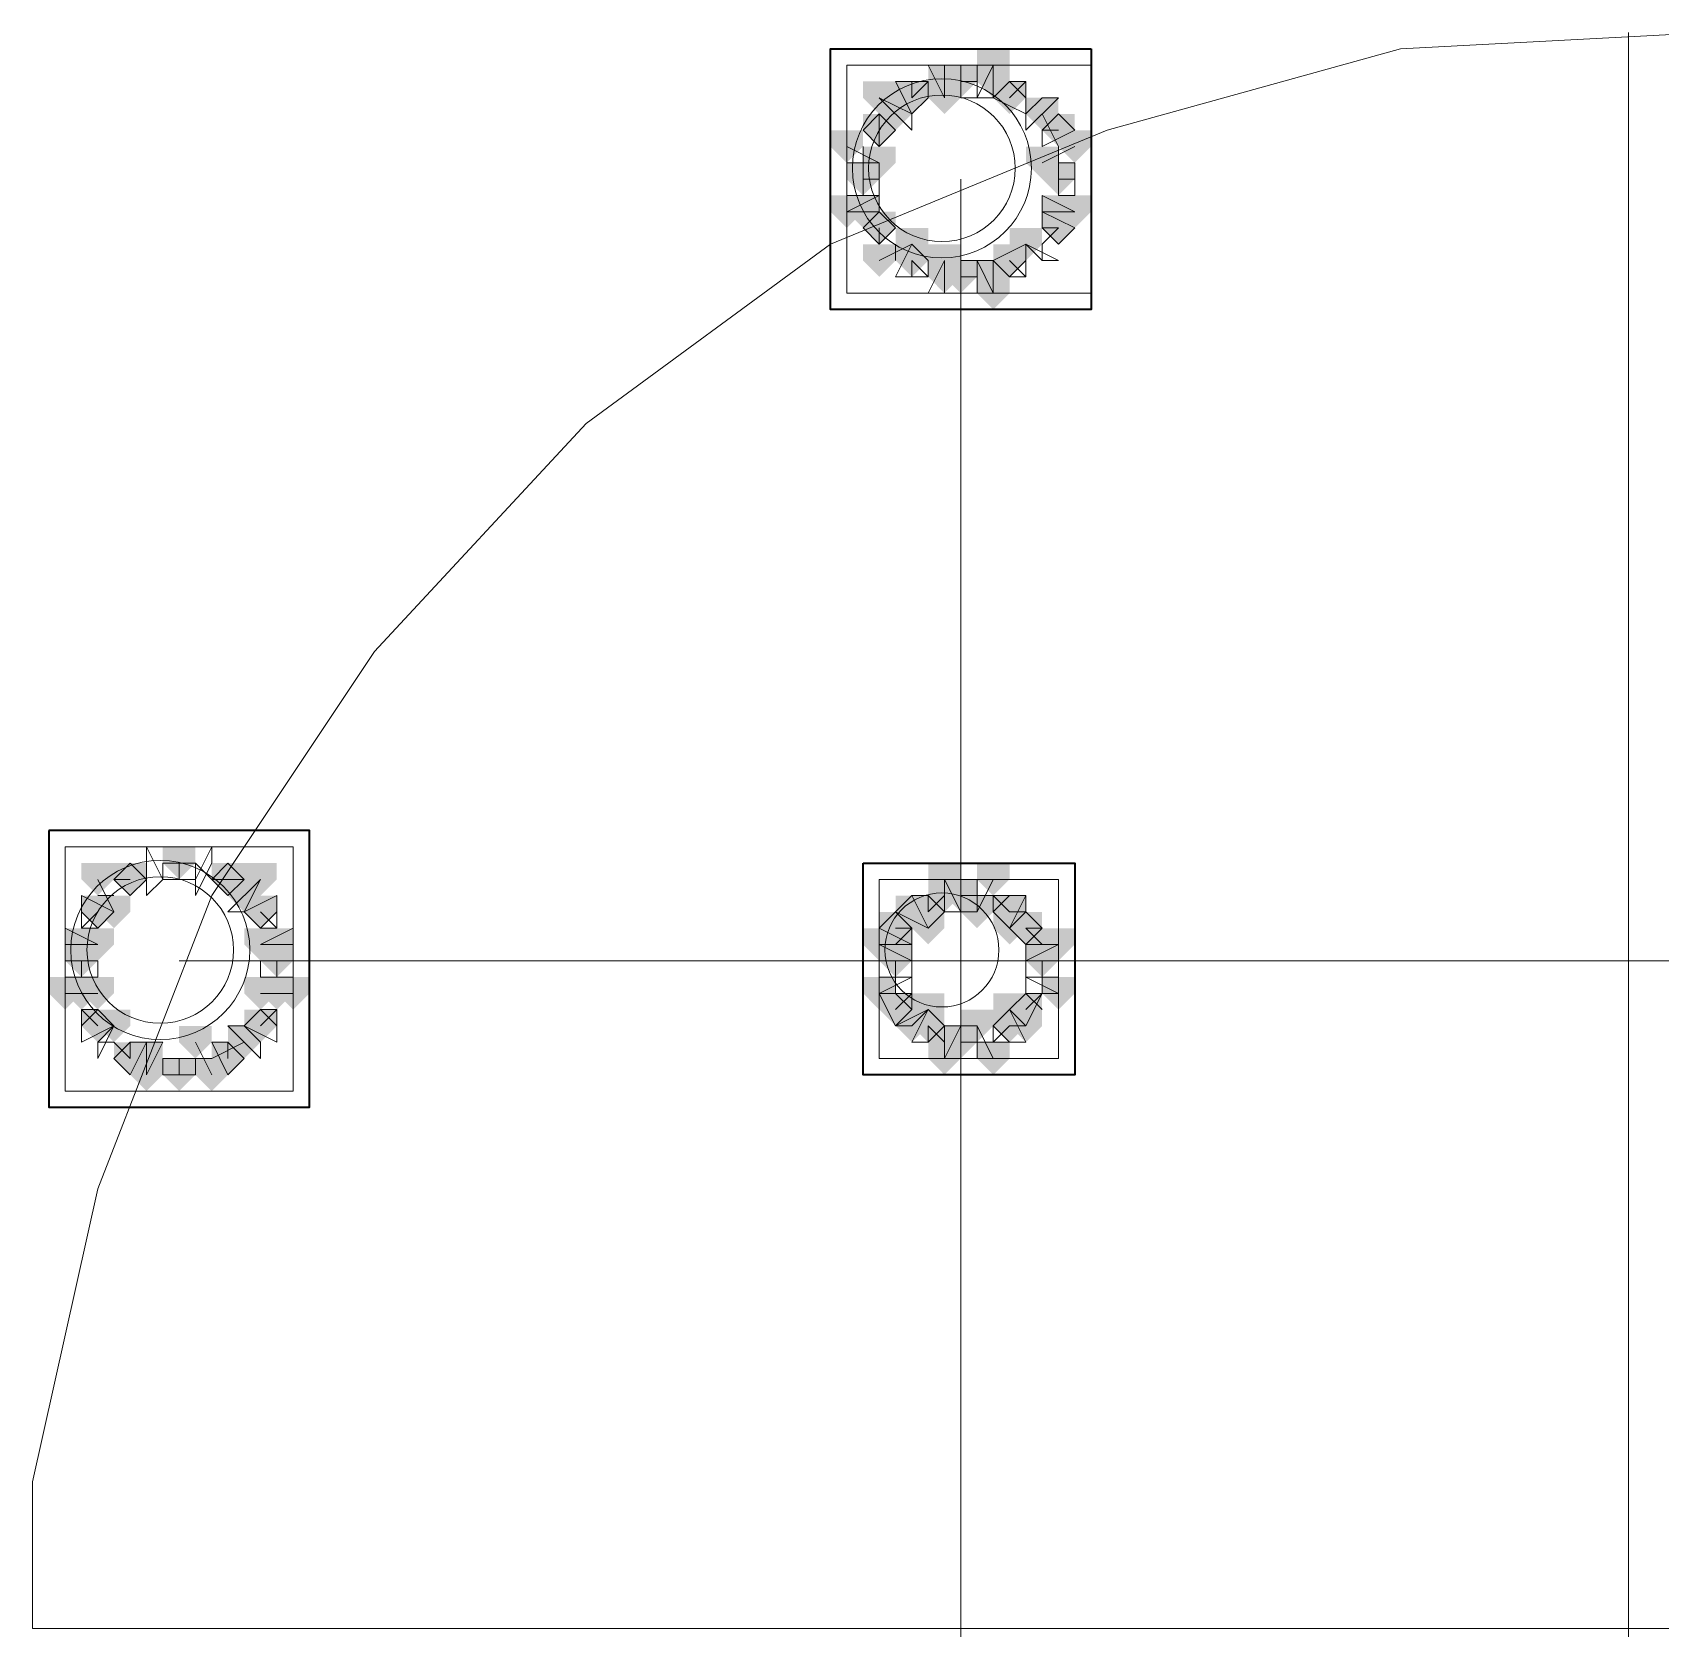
# Model space of a CAD drawing. Header units: millimetres. Extents: x 2315 to 4619, y 1334 to 1897.
# Drawn here: x 3634.03 to 3640.14, y 1554.71 to 1560.69 of the extents above; entities that cross this region are included whole.
import ezdxf

# ---------------------------------------------------------------- set-up
doc = ezdxf.new("R2010")
doc.units = ezdxf.units.MM
for name, color, linetype, true_color in [('PDF_10', 7, 'Continuous', 0x00b85c), ('PDF_AXIS', 7, 'Continuous', 0x00b85c), ('PDF_柱构件', 7, 'Continuous', 0x00b85c), ('PDF_转运站初步方案', 7, 'Continuous', 0x00b85c)]:
    doc.layers.add(name, color=color, linetype=linetype, true_color=true_color)
doc.layers.add('PDF_中心线层', color=1, linetype='Continuous')
doc.layers.add('PDF_粗实线层', color=7, linetype='Continuous')

msp = doc.modelspace()

# ---------------------------------------------------------------- hatches: boundary and pattern name
at = {"layer": 'PDF_10', "transparency": 33554559}
for points in [[(3637.5126, 1560.5703), (3637.4515, 1560.5703), (3637.4515, 1560.5093), (3637.5126, 1560.4482), (3637.5737, 1560.5093), (3637.5737, 1560.5703)], [(3637.5126, 1560.5703), (3637.4515, 1560.5703), (3637.4515, 1560.5093), (3637.5126, 1560.4482), (3637.5737, 1560.5093), (3637.5737, 1560.5703)], [(3637.5126, 1560.5703), (3637.4515, 1560.5703), (3637.4515, 1560.5093), (3637.5126, 1560.4482), (3637.5737, 1560.5093), (3637.5737, 1560.5703)], [(3637.3294, 1560.5093), (3637.2683, 1560.5093), (3637.2683, 1560.4482), (3637.3294, 1560.3871), (3637.3905, 1560.4482), (3637.3905, 1560.5093)], [(3637.3294, 1560.5093), (3637.2683, 1560.5093), (3637.2683, 1560.4482), (3637.3294, 1560.3871), (3637.3905, 1560.4482), (3637.3905, 1560.5093)], [(3637.6959, 1560.5093), (3637.6348, 1560.5093), (3637.6348, 1560.4482), (3637.6959, 1560.3871), (3637.7569, 1560.4482), (3637.7569, 1560.5093)], [(3637.6959, 1560.5093), (3637.6348, 1560.5093), (3637.6348, 1560.4482), (3637.6959, 1560.3871), (3637.7569, 1560.4482), (3637.7569, 1560.5093)], [(3637.2072, 1560.3871), (3637.1461, 1560.3871), (3637.1461, 1560.326), (3637.2072, 1560.2649), (3637.2683, 1560.326), (3637.2683, 1560.3871)], [(3637.2072, 1560.3871), (3637.1461, 1560.3871), (3637.1461, 1560.326), (3637.2072, 1560.2649), (3637.2683, 1560.326), (3637.2683, 1560.3871)], [(3637.2072, 1560.3871), (3637.1461, 1560.3871), (3637.1461, 1560.326), (3637.2072, 1560.2649), (3637.2683, 1560.326), (3637.2683, 1560.3871)], [(3637.8791, 1560.3871), (3637.818, 1560.3871), (3637.818, 1560.326), (3637.8791, 1560.2649), (3637.9402, 1560.326), (3637.9402, 1560.3871)], [(3637.8791, 1560.3871), (3637.818, 1560.3871), (3637.818, 1560.326), (3637.8791, 1560.2649), (3637.9402, 1560.326), (3637.9402, 1560.3871)], [(3637.1461, 1560.2039), (3637.0851, 1560.2039), (3637.0851, 1560.1428), (3637.1461, 1560.0817), (3637.2072, 1560.1428), (3637.2072, 1560.2039)], [(3637.1461, 1560.2039), (3637.0851, 1560.2039), (3637.0851, 1560.1428), (3637.1461, 1560.0817), (3637.2072, 1560.1428), (3637.2072, 1560.2039)], [(3637.8791, 1560.2039), (3637.818, 1560.2039), (3637.818, 1560.1428), (3637.8791, 1560.0817), (3637.9402, 1560.1428), (3637.9402, 1560.2039)], [(3637.8791, 1560.2039), (3637.818, 1560.2039), (3637.818, 1560.1428), (3637.8791, 1560.0817), (3637.9402, 1560.1428), (3637.9402, 1560.2039)], [(3637.2072, 1560.0206), (3637.1461, 1560.0206), (3637.1461, 1559.9595), (3637.2072, 1559.8985), (3637.2683, 1559.9595), (3637.2683, 1560.0206)], [(3637.2072, 1560.0206), (3637.1461, 1560.0206), (3637.1461, 1559.9595), (3637.2072, 1559.8985), (3637.2683, 1559.9595), (3637.2683, 1560.0206)], [(3637.2072, 1560.0206), (3637.1461, 1560.0206), (3637.1461, 1559.9595), (3637.2072, 1559.8985), (3637.2683, 1559.9595), (3637.2683, 1560.0206)], [(3637.8791, 1560.0206), (3637.818, 1560.0206), (3637.818, 1559.9595), (3637.8791, 1559.8985), (3637.9402, 1559.9595), (3637.9402, 1560.0206)], [(3637.8791, 1560.0206), (3637.818, 1560.0206), (3637.818, 1559.9595), (3637.8791, 1559.8985), (3637.9402, 1559.9595), (3637.9402, 1560.0206)], [(3637.3294, 1559.8985), (3637.2683, 1559.8985), (3637.2683, 1559.8374), (3637.3294, 1559.7763), (3637.3905, 1559.8374), (3637.3905, 1559.8985)], [(3637.3294, 1559.8985), (3637.2683, 1559.8985), (3637.2683, 1559.8374), (3637.3294, 1559.7763), (3637.3905, 1559.8374), (3637.3905, 1559.8985)], [(3637.6959, 1559.8985), (3637.6348, 1559.8985), (3637.6348, 1559.8374), (3637.6959, 1559.7763), (3637.7569, 1559.8374), (3637.7569, 1559.8985)], [(3637.6959, 1559.8985), (3637.6348, 1559.8985), (3637.6348, 1559.8374), (3637.6959, 1559.7763), (3637.7569, 1559.8374), (3637.7569, 1559.8985)], [(3637.5126, 1559.8374), (3637.4515, 1559.8374), (3637.4515, 1559.7763), (3637.5126, 1559.7152), (3637.5737, 1559.7763), (3637.5737, 1559.8374)], [(3637.5126, 1559.8374), (3637.4515, 1559.8374), (3637.4515, 1559.7763), (3637.5126, 1559.7152), (3637.5737, 1559.7763), (3637.5737, 1559.8374)], [(3634.5807, 1557.6385), (3634.5196, 1557.6385), (3634.5196, 1557.5774), (3634.5807, 1557.5163), (3634.6418, 1557.5774), (3634.6418, 1557.6385)], [(3634.5807, 1557.6385), (3634.5196, 1557.6385), (3634.5196, 1557.5774), (3634.5807, 1557.5163), (3634.6418, 1557.5774), (3634.6418, 1557.6385)], [(3634.3975, 1557.5774), (3634.3364, 1557.5774), (3634.3364, 1557.5163), (3634.3975, 1557.4552), (3634.4586, 1557.5163), (3634.4586, 1557.5774)], [(3634.3975, 1557.5774), (3634.3364, 1557.5774), (3634.3364, 1557.5163), (3634.3975, 1557.4552), (3634.4586, 1557.5163), (3634.4586, 1557.5774)], [(3634.3975, 1557.5774), (3634.3364, 1557.5774), (3634.3364, 1557.5163), (3634.3975, 1557.4552), (3634.4586, 1557.5163), (3634.4586, 1557.5774)], [(3634.764, 1557.5774), (3634.7029, 1557.5774), (3634.7029, 1557.5163), (3634.764, 1557.4552), (3634.8251, 1557.5163), (3634.8251, 1557.5774)], [(3634.764, 1557.5774), (3634.7029, 1557.5774), (3634.7029, 1557.5163), (3634.764, 1557.4552), (3634.8251, 1557.5163), (3634.8251, 1557.5774)], [(3634.764, 1557.5774), (3634.7029, 1557.5774), (3634.7029, 1557.5163), (3634.764, 1557.4552), (3634.8251, 1557.5163), (3634.8251, 1557.5774)], [(3637.5126, 1557.5163), (3637.4515, 1557.5163), (3637.4515, 1557.4552), (3637.5126, 1557.3941), (3637.5737, 1557.4552), (3637.5737, 1557.5163)], [(3637.5126, 1557.5163), (3637.4515, 1557.5163), (3637.4515, 1557.4552), (3637.5126, 1557.3941), (3637.5737, 1557.4552), (3637.5737, 1557.5163)], [(3637.5126, 1557.5163), (3637.4515, 1557.5163), (3637.4515, 1557.4552), (3637.5126, 1557.3941), (3637.5737, 1557.4552), (3637.5737, 1557.5163)], [(3634.2753, 1557.4552), (3634.2142, 1557.4552), (3634.2142, 1557.3941), (3634.2753, 1557.333), (3634.3364, 1557.3941), (3634.3364, 1557.4552)], [(3634.2753, 1557.4552), (3634.2142, 1557.4552), (3634.2142, 1557.3941), (3634.2753, 1557.333), (3634.3364, 1557.3941), (3634.3364, 1557.4552)], [(3634.8861, 1557.4552), (3634.8251, 1557.4552), (3634.8251, 1557.3941), (3634.8861, 1557.333), (3634.9472, 1557.3941), (3634.9472, 1557.4552)], [(3634.8861, 1557.4552), (3634.8251, 1557.4552), (3634.8251, 1557.3941), (3634.8861, 1557.333), (3634.9472, 1557.3941), (3634.9472, 1557.4552)], [(3637.3905, 1557.4552), (3637.3294, 1557.4552), (3637.3294, 1557.3941), (3637.3905, 1557.333), (3637.4515, 1557.3941), (3637.4515, 1557.4552)], [(3637.3905, 1557.4552), (3637.3294, 1557.4552), (3637.3294, 1557.3941), (3637.3905, 1557.333), (3637.4515, 1557.3941), (3637.4515, 1557.4552)], [(3637.6959, 1557.4552), (3637.6348, 1557.4552), (3637.6348, 1557.3941), (3637.6959, 1557.333), (3637.7569, 1557.3941), (3637.7569, 1557.4552)], [(3637.6959, 1557.4552), (3637.6348, 1557.4552), (3637.6348, 1557.3941), (3637.6959, 1557.333), (3637.7569, 1557.3941), (3637.7569, 1557.4552)], [(3637.2683, 1557.3941), (3637.2072, 1557.3941), (3637.2072, 1557.333), (3637.2683, 1557.272), (3637.3294, 1557.333), (3637.3294, 1557.3941)], [(3637.2683, 1557.3941), (3637.2072, 1557.3941), (3637.2072, 1557.333), (3637.2683, 1557.272), (3637.3294, 1557.333), (3637.3294, 1557.3941)], [(3637.7569, 1557.3941), (3637.6959, 1557.3941), (3637.6959, 1557.333), (3637.7569, 1557.272), (3637.818, 1557.333), (3637.818, 1557.3941)], [(3637.7569, 1557.3941), (3637.6959, 1557.3941), (3637.6959, 1557.333), (3637.7569, 1557.272), (3637.818, 1557.333), (3637.818, 1557.3941)], [(3634.2142, 1557.272), (3634.1532, 1557.272), (3634.1532, 1557.2109), (3634.2142, 1557.1498), (3634.2753, 1557.2109), (3634.2753, 1557.272)], [(3634.2142, 1557.272), (3634.1532, 1557.272), (3634.1532, 1557.2109), (3634.2142, 1557.1498), (3634.2753, 1557.2109), (3634.2753, 1557.272)], [(3634.9472, 1557.272), (3634.8861, 1557.272), (3634.8861, 1557.2109), (3634.9472, 1557.1498), (3635.0083, 1557.2109), (3635.0083, 1557.272)], [(3634.9472, 1557.272), (3634.8861, 1557.272), (3634.8861, 1557.2109), (3634.9472, 1557.1498), (3635.0083, 1557.2109), (3635.0083, 1557.272)], [(3634.9472, 1557.272), (3634.8861, 1557.272), (3634.8861, 1557.2109), (3634.9472, 1557.1498), (3635.0083, 1557.2109), (3635.0083, 1557.272)], [(3637.2683, 1557.272), (3637.2072, 1557.272), (3637.2072, 1557.2109), (3637.2683, 1557.1498), (3637.3294, 1557.2109), (3637.3294, 1557.272)], [(3637.2683, 1557.272), (3637.2072, 1557.272), (3637.2072, 1557.2109), (3637.2683, 1557.1498), (3637.3294, 1557.2109), (3637.3294, 1557.272)], [(3637.818, 1557.272), (3637.7569, 1557.272), (3637.7569, 1557.2109), (3637.818, 1557.1498), (3637.8791, 1557.2109), (3637.8791, 1557.272)], [(3637.818, 1557.272), (3637.7569, 1557.272), (3637.7569, 1557.2109), (3637.818, 1557.1498), (3637.8791, 1557.2109), (3637.8791, 1557.272)], [(3637.2683, 1557.0887), (3637.2072, 1557.0887), (3637.2072, 1557.0276), (3637.2683, 1556.9666), (3637.3294, 1557.0276), (3637.3294, 1557.0887)], [(3637.2683, 1557.0887), (3637.2072, 1557.0887), (3637.2072, 1557.0276), (3637.2683, 1556.9666), (3637.3294, 1557.0276), (3637.3294, 1557.0887)], [(3637.7569, 1557.0887), (3637.6959, 1557.0887), (3637.6959, 1557.0276), (3637.7569, 1556.9666), (3637.818, 1557.0276), (3637.818, 1557.0887)], [(3637.7569, 1557.0887), (3637.6959, 1557.0887), (3637.6959, 1557.0276), (3637.7569, 1556.9666), (3637.818, 1557.0276), (3637.818, 1557.0887)], [(3634.2753, 1557.0276), (3634.2142, 1557.0276), (3634.2142, 1556.9666), (3634.2753, 1556.9055), (3634.3364, 1556.9666), (3634.3364, 1557.0276)], [(3634.2753, 1557.0276), (3634.2142, 1557.0276), (3634.2142, 1556.9666), (3634.2753, 1556.9055), (3634.3364, 1556.9666), (3634.3364, 1557.0276)], [(3634.8861, 1557.0276), (3634.8251, 1557.0276), (3634.8251, 1556.9666), (3634.8861, 1556.9055), (3634.9472, 1556.9666), (3634.9472, 1557.0276)], [(3634.8861, 1557.0276), (3634.8251, 1557.0276), (3634.8251, 1556.9666), (3634.8861, 1556.9055), (3634.9472, 1556.9666), (3634.9472, 1557.0276)], [(3637.3905, 1557.0276), (3637.3294, 1557.0276), (3637.3294, 1556.9666), (3637.3905, 1556.9055), (3637.4515, 1556.9666), (3637.4515, 1557.0276)], [(3637.3905, 1557.0276), (3637.3294, 1557.0276), (3637.3294, 1556.9666), (3637.3905, 1556.9055), (3637.4515, 1556.9666), (3637.4515, 1557.0276)], [(3637.6959, 1557.0276), (3637.6348, 1557.0276), (3637.6348, 1556.9666), (3637.6959, 1556.9055), (3637.7569, 1556.9666), (3637.7569, 1557.0276)], [(3637.6959, 1557.0276), (3637.6348, 1557.0276), (3637.6348, 1556.9666), (3637.6959, 1556.9055), (3637.7569, 1556.9666), (3637.7569, 1557.0276)], [(3637.5126, 1556.9666), (3637.4515, 1556.9666), (3637.4515, 1556.9055), (3637.5126, 1556.8444), (3637.5737, 1556.9055), (3637.5737, 1556.9666)], [(3637.5126, 1556.9666), (3637.4515, 1556.9666), (3637.4515, 1556.9055), (3637.5126, 1556.8444), (3637.5737, 1556.9055), (3637.5737, 1556.9666)], [(3637.5126, 1556.9666), (3637.4515, 1556.9666), (3637.4515, 1556.9055), (3637.5126, 1556.8444), (3637.5737, 1556.9055), (3637.5737, 1556.9666)], [(3634.3975, 1556.9055), (3634.3364, 1556.9055), (3634.3364, 1556.8444), (3634.3975, 1556.7833), (3634.4586, 1556.8444), (3634.4586, 1556.9055)], [(3634.3975, 1556.9055), (3634.3364, 1556.9055), (3634.3364, 1556.8444), (3634.3975, 1556.7833), (3634.4586, 1556.8444), (3634.4586, 1556.9055)], [(3634.764, 1556.9055), (3634.7029, 1556.9055), (3634.7029, 1556.8444), (3634.764, 1556.7833), (3634.8251, 1556.8444), (3634.8251, 1556.9055)], [(3634.764, 1556.9055), (3634.7029, 1556.9055), (3634.7029, 1556.8444), (3634.764, 1556.7833), (3634.8251, 1556.8444), (3634.8251, 1556.9055)], [(3634.5807, 1556.8444), (3634.5196, 1556.8444), (3634.5196, 1556.7833), (3634.5807, 1556.7222), (3634.6418, 1556.7833), (3634.6418, 1556.8444)], [(3634.5807, 1556.8444), (3634.5196, 1556.8444), (3634.5196, 1556.7833), (3634.5807, 1556.7222), (3634.6418, 1556.7833), (3634.6418, 1556.8444)]]:
    msp.add_hatch(color=256, dxfattribs=at).paths.add_polyline_path(points)
at = {"layer": 'PDF_柱构件', "transparency": 33554559}
for points in [[(3637.6348, 1560.6314), (3637.5737, 1560.6314), (3637.5737, 1560.5703), (3637.6348, 1560.5093), (3637.6959, 1560.5703), (3637.6959, 1560.6314)], [(3637.4515, 1560.5703), (3637.3905, 1560.5703), (3637.3905, 1560.5093), (3637.4515, 1560.4482), (3637.5126, 1560.5093), (3637.5126, 1560.5703)], [(3637.6348, 1560.5703), (3637.5737, 1560.5703), (3637.5737, 1560.5093), (3637.6348, 1560.4482), (3637.6959, 1560.5093), (3637.6959, 1560.5703)], [(3637.2072, 1560.5093), (3637.1461, 1560.5093), (3637.1461, 1560.4482), (3637.2072, 1560.3871), (3637.2683, 1560.4482), (3637.2683, 1560.5093)], [(3637.4515, 1560.5093), (3637.3905, 1560.5093), (3637.3905, 1560.4482), (3637.4515, 1560.3871), (3637.5126, 1560.4482), (3637.5126, 1560.5093)], [(3637.2683, 1560.4482), (3637.2072, 1560.4482), (3637.2072, 1560.3871), (3637.2683, 1560.326), (3637.3294, 1560.3871), (3637.3294, 1560.4482)], [(3637.818, 1560.4482), (3637.7569, 1560.4482), (3637.7569, 1560.3871), (3637.818, 1560.326), (3637.8791, 1560.3871), (3637.8791, 1560.4482)], [(3637.0851, 1560.326), (3637.024, 1560.326), (3637.024, 1560.2649), (3637.0851, 1560.2039), (3637.1461, 1560.2649), (3637.1461, 1560.326)], [(3637.9402, 1560.326), (3637.8791, 1560.326), (3637.8791, 1560.2649), (3637.9402, 1560.2039), (3638.0013, 1560.2649), (3638.0013, 1560.326)], [(3637.2072, 1560.2649), (3637.1461, 1560.2649), (3637.1461, 1560.2039), (3637.2072, 1560.1428), (3637.2683, 1560.2039), (3637.2683, 1560.2649)], [(3637.818, 1560.2649), (3637.7569, 1560.2649), (3637.7569, 1560.2039), (3637.818, 1560.1428), (3637.8791, 1560.2039), (3637.8791, 1560.2649)], [(3637.0851, 1560.0817), (3637.024, 1560.0817), (3637.024, 1560.0206), (3637.0851, 1559.9595), (3637.1461, 1560.0206), (3637.1461, 1560.0817)], [(3637.1461, 1560.0817), (3637.0851, 1560.0817), (3637.0851, 1560.0206), (3637.1461, 1559.9595), (3637.2072, 1560.0206), (3637.2072, 1560.0817)], [(3637.8791, 1560.0817), (3637.818, 1560.0817), (3637.818, 1560.0206), (3637.8791, 1559.9595), (3637.9402, 1560.0206), (3637.9402, 1560.0817)], [(3637.9402, 1560.0817), (3637.8791, 1560.0817), (3637.8791, 1560.0206), (3637.9402, 1559.9595), (3638.0013, 1560.0206), (3638.0013, 1560.0817)], [(3637.3294, 1559.9595), (3637.2683, 1559.9595), (3637.2683, 1559.8985), (3637.3294, 1559.8374), (3637.3905, 1559.8985), (3637.3905, 1559.9595)], [(3637.7569, 1559.9595), (3637.6959, 1559.9595), (3637.6959, 1559.8985), (3637.7569, 1559.8374), (3637.818, 1559.8985), (3637.818, 1559.9595)], [(3637.2072, 1559.8985), (3637.1461, 1559.8985), (3637.1461, 1559.8374), (3637.2072, 1559.7763), (3637.2683, 1559.8374), (3637.2683, 1559.8985)], [(3637.4515, 1559.8985), (3637.3905, 1559.8985), (3637.3905, 1559.8374), (3637.4515, 1559.7763), (3637.5126, 1559.8374), (3637.5126, 1559.8985)], [(3637.4515, 1559.8374), (3637.3905, 1559.8374), (3637.3905, 1559.7763), (3637.4515, 1559.7152), (3637.5126, 1559.7763), (3637.5126, 1559.8374)], [(3637.6348, 1559.8374), (3637.5737, 1559.8374), (3637.5737, 1559.7763), (3637.6348, 1559.7152), (3637.6959, 1559.7763), (3637.6959, 1559.8374)], [(3637.6348, 1559.7763), (3637.5737, 1559.7763), (3637.5737, 1559.7152), (3637.6348, 1559.6541), (3637.6959, 1559.7152), (3637.6959, 1559.7763)], [(3634.2753, 1557.5774), (3634.2142, 1557.5774), (3634.2142, 1557.5163), (3634.2753, 1557.4552), (3634.3364, 1557.5163), (3634.3364, 1557.5774)], [(3634.8861, 1557.5774), (3634.8251, 1557.5774), (3634.8251, 1557.5163), (3634.8861, 1557.4552), (3634.9472, 1557.5163), (3634.9472, 1557.5774)], [(3637.4515, 1557.5774), (3637.3905, 1557.5774), (3637.3905, 1557.5163), (3637.4515, 1557.4552), (3637.5126, 1557.5163), (3637.5126, 1557.5774)], [(3637.6348, 1557.5774), (3637.5737, 1557.5774), (3637.5737, 1557.5163), (3637.6348, 1557.4552), (3637.6959, 1557.5163), (3637.6959, 1557.5774)], [(3634.8251, 1557.5163), (3634.764, 1557.5163), (3634.764, 1557.4552), (3634.8251, 1557.3941), (3634.8861, 1557.4552), (3634.8861, 1557.5163)], [(3637.4515, 1557.5163), (3637.3905, 1557.5163), (3637.3905, 1557.4552), (3637.4515, 1557.3941), (3637.5126, 1557.4552), (3637.5126, 1557.5163)], [(3634.3364, 1557.4552), (3634.2753, 1557.4552), (3634.2753, 1557.3941), (3634.3364, 1557.333), (3634.3975, 1557.3941), (3634.3975, 1557.4552)], [(3637.3294, 1557.4552), (3637.2683, 1557.4552), (3637.2683, 1557.3941), (3637.3294, 1557.333), (3637.3905, 1557.3941), (3637.3905, 1557.4552)], [(3637.5737, 1557.4552), (3637.5126, 1557.4552), (3637.5126, 1557.3941), (3637.5737, 1557.333), (3637.6348, 1557.3941), (3637.6348, 1557.4552)], [(3637.3905, 1557.3941), (3637.3294, 1557.3941), (3637.3294, 1557.333), (3637.3905, 1557.272), (3637.4515, 1557.333), (3637.4515, 1557.3941)], [(3637.6959, 1557.3941), (3637.6348, 1557.3941), (3637.6348, 1557.333), (3637.6959, 1557.272), (3637.7569, 1557.333), (3637.7569, 1557.3941)], [(3634.2142, 1557.333), (3634.1532, 1557.333), (3634.1532, 1557.272), (3634.2142, 1557.2109), (3634.2753, 1557.272), (3634.2753, 1557.333)], [(3634.2753, 1557.333), (3634.2142, 1557.333), (3634.2142, 1557.272), (3634.2753, 1557.2109), (3634.3364, 1557.272), (3634.3364, 1557.333)], [(3634.8861, 1557.333), (3634.8251, 1557.333), (3634.8251, 1557.272), (3634.8861, 1557.2109), (3634.9472, 1557.272), (3634.9472, 1557.333)], [(3634.9472, 1557.333), (3634.8861, 1557.333), (3634.8861, 1557.272), (3634.9472, 1557.2109), (3635.0083, 1557.272), (3635.0083, 1557.333)], [(3637.2072, 1557.333), (3637.1461, 1557.333), (3637.1461, 1557.272), (3637.2072, 1557.2109), (3637.2683, 1557.272), (3637.2683, 1557.333)], [(3637.2683, 1557.333), (3637.2072, 1557.333), (3637.2072, 1557.272), (3637.2683, 1557.2109), (3637.3294, 1557.272), (3637.3294, 1557.333)], [(3637.818, 1557.333), (3637.7569, 1557.333), (3637.7569, 1557.272), (3637.818, 1557.2109), (3637.8791, 1557.272), (3637.8791, 1557.333)], [(3637.8791, 1557.333), (3637.818, 1557.333), (3637.818, 1557.272), (3637.8791, 1557.2109), (3637.9402, 1557.272), (3637.9402, 1557.333)], [(3634.1532, 1557.1498), (3634.0921, 1557.1498), (3634.0921, 1557.0887), (3634.1532, 1557.0276), (3634.2142, 1557.0887), (3634.2142, 1557.1498)], [(3634.2142, 1557.1498), (3634.1532, 1557.1498), (3634.1532, 1557.0887), (3634.2142, 1557.0276), (3634.2753, 1557.0887), (3634.2753, 1557.1498)], [(3634.2753, 1557.1498), (3634.2142, 1557.1498), (3634.2142, 1557.0887), (3634.2753, 1557.0276), (3634.3364, 1557.0887), (3634.3364, 1557.1498)], [(3634.8861, 1557.1498), (3634.8251, 1557.1498), (3634.8251, 1557.0887), (3634.8861, 1557.0276), (3634.9472, 1557.0887), (3634.9472, 1557.1498)], [(3634.9472, 1557.1498), (3634.8861, 1557.1498), (3634.8861, 1557.0887), (3634.9472, 1557.0276), (3635.0083, 1557.0887), (3635.0083, 1557.1498)], [(3635.0083, 1557.1498), (3634.9472, 1557.1498), (3634.9472, 1557.0887), (3635.0083, 1557.0276), (3635.0694, 1557.0887), (3635.0694, 1557.1498)], [(3637.2072, 1557.1498), (3637.1461, 1557.1498), (3637.1461, 1557.0887), (3637.2072, 1557.0276), (3637.2683, 1557.0887), (3637.2683, 1557.1498)], [(3637.8791, 1557.1498), (3637.818, 1557.1498), (3637.818, 1557.0887), (3637.8791, 1557.0276), (3637.9402, 1557.0887), (3637.9402, 1557.1498)], [(3637.3905, 1557.0887), (3637.3294, 1557.0887), (3637.3294, 1557.0276), (3637.3905, 1556.9666), (3637.4515, 1557.0276), (3637.4515, 1557.0887)], [(3637.6959, 1557.0887), (3637.6348, 1557.0887), (3637.6348, 1557.0276), (3637.6959, 1556.9666), (3637.7569, 1557.0276), (3637.7569, 1557.0887)], [(3634.3364, 1557.0276), (3634.2753, 1557.0276), (3634.2753, 1556.9666), (3634.3364, 1556.9055), (3634.3975, 1556.9666), (3634.3975, 1557.0276)], [(3637.3294, 1557.0276), (3637.2683, 1557.0276), (3637.2683, 1556.9666), (3637.3294, 1556.9055), (3637.3905, 1556.9666), (3637.3905, 1557.0276)], [(3637.5737, 1557.0276), (3637.5126, 1557.0276), (3637.5126, 1556.9666), (3637.5737, 1556.9055), (3637.6348, 1556.9666), (3637.6348, 1557.0276)], [(3637.7569, 1557.0276), (3637.6959, 1557.0276), (3637.6959, 1556.9666), (3637.7569, 1556.9055), (3637.818, 1556.9666), (3637.818, 1557.0276)], [(3634.6418, 1556.9666), (3634.5807, 1556.9666), (3634.5807, 1556.9055), (3634.6418, 1556.8444), (3634.7029, 1556.9055), (3634.7029, 1556.9666)], [(3634.8251, 1556.9666), (3634.764, 1556.9666), (3634.764, 1556.9055), (3634.8251, 1556.8444), (3634.8861, 1556.9055), (3634.8861, 1556.9666)], [(3637.4515, 1556.9666), (3637.3905, 1556.9666), (3637.3905, 1556.9055), (3637.4515, 1556.8444), (3637.5126, 1556.9055), (3637.5126, 1556.9666)], [(3634.4586, 1556.9055), (3634.3975, 1556.9055), (3634.3975, 1556.8444), (3634.4586, 1556.7833), (3634.5196, 1556.8444), (3634.5196, 1556.9055)], [(3637.4515, 1556.9055), (3637.3905, 1556.9055), (3637.3905, 1556.8444), (3637.4515, 1556.7833), (3637.5126, 1556.8444), (3637.5126, 1556.9055)], [(3637.6348, 1556.9055), (3637.5737, 1556.9055), (3637.5737, 1556.8444), (3637.6348, 1556.7833), (3637.6959, 1556.8444), (3637.6959, 1556.9055)], [(3634.4586, 1556.8444), (3634.3975, 1556.8444), (3634.3975, 1556.7833), (3634.4586, 1556.7222), (3634.5196, 1556.7833), (3634.5196, 1556.8444)], [(3634.7029, 1556.8444), (3634.6418, 1556.8444), (3634.6418, 1556.7833), (3634.7029, 1556.7222), (3634.764, 1556.7833), (3634.764, 1556.8444)]]:
    msp.add_hatch(color=256, dxfattribs=at).paths.add_polyline_path(points)
at = {"layer": 'PDF_转运站初步方案', "transparency": 33554559}
for points in [[(3637.5126, 1560.5703), (3637.4515, 1560.5703), (3637.4515, 1560.5093), (3637.5126, 1560.4482), (3637.5737, 1560.5093), (3637.5737, 1560.5703)], [(3637.5126, 1560.5703), (3637.4515, 1560.5703), (3637.4515, 1560.5093), (3637.5126, 1560.4482), (3637.5737, 1560.5093), (3637.5737, 1560.5703)], [(3637.3294, 1560.5093), (3637.2683, 1560.5093), (3637.2683, 1560.4482), (3637.3294, 1560.3871), (3637.3905, 1560.4482), (3637.3905, 1560.5093)], [(3637.3294, 1560.5093), (3637.2683, 1560.5093), (3637.2683, 1560.4482), (3637.3294, 1560.3871), (3637.3905, 1560.4482), (3637.3905, 1560.5093)], [(3637.6959, 1560.5093), (3637.6348, 1560.5093), (3637.6348, 1560.4482), (3637.6959, 1560.3871), (3637.7569, 1560.4482), (3637.7569, 1560.5093)], [(3637.6959, 1560.5093), (3637.6348, 1560.5093), (3637.6348, 1560.4482), (3637.6959, 1560.3871), (3637.7569, 1560.4482), (3637.7569, 1560.5093)], [(3637.2072, 1560.3871), (3637.1461, 1560.3871), (3637.1461, 1560.326), (3637.2072, 1560.2649), (3637.2683, 1560.326), (3637.2683, 1560.3871)], [(3637.2072, 1560.3871), (3637.1461, 1560.3871), (3637.1461, 1560.326), (3637.2072, 1560.2649), (3637.2683, 1560.326), (3637.2683, 1560.3871)], [(3637.8791, 1560.3871), (3637.818, 1560.3871), (3637.818, 1560.326), (3637.8791, 1560.2649), (3637.9402, 1560.326), (3637.9402, 1560.3871)], [(3637.8791, 1560.3871), (3637.818, 1560.3871), (3637.818, 1560.326), (3637.8791, 1560.2649), (3637.9402, 1560.326), (3637.9402, 1560.3871)], [(3637.1461, 1560.2039), (3637.0851, 1560.2039), (3637.0851, 1560.1428), (3637.1461, 1560.0817), (3637.2072, 1560.1428), (3637.2072, 1560.2039)], [(3637.1461, 1560.2039), (3637.0851, 1560.2039), (3637.0851, 1560.1428), (3637.1461, 1560.0817), (3637.2072, 1560.1428), (3637.2072, 1560.2039)], [(3637.8791, 1560.2039), (3637.818, 1560.2039), (3637.818, 1560.1428), (3637.8791, 1560.0817), (3637.9402, 1560.1428), (3637.9402, 1560.2039)], [(3637.8791, 1560.2039), (3637.818, 1560.2039), (3637.818, 1560.1428), (3637.8791, 1560.0817), (3637.9402, 1560.1428), (3637.9402, 1560.2039)], [(3637.2072, 1560.0206), (3637.1461, 1560.0206), (3637.1461, 1559.9595), (3637.2072, 1559.8985), (3637.2683, 1559.9595), (3637.2683, 1560.0206)], [(3637.2072, 1560.0206), (3637.1461, 1560.0206), (3637.1461, 1559.9595), (3637.2072, 1559.8985), (3637.2683, 1559.9595), (3637.2683, 1560.0206)], [(3637.8791, 1560.0206), (3637.818, 1560.0206), (3637.818, 1559.9595), (3637.8791, 1559.8985), (3637.9402, 1559.9595), (3637.9402, 1560.0206)], [(3637.8791, 1560.0206), (3637.818, 1560.0206), (3637.818, 1559.9595), (3637.8791, 1559.8985), (3637.9402, 1559.9595), (3637.9402, 1560.0206)], [(3637.3294, 1559.8985), (3637.2683, 1559.8985), (3637.2683, 1559.8374), (3637.3294, 1559.7763), (3637.3905, 1559.8374), (3637.3905, 1559.8985)], [(3637.3294, 1559.8985), (3637.2683, 1559.8985), (3637.2683, 1559.8374), (3637.3294, 1559.7763), (3637.3905, 1559.8374), (3637.3905, 1559.8985)], [(3637.6959, 1559.8985), (3637.6348, 1559.8985), (3637.6348, 1559.8374), (3637.6959, 1559.7763), (3637.7569, 1559.8374), (3637.7569, 1559.8985)], [(3637.6959, 1559.8985), (3637.6348, 1559.8985), (3637.6348, 1559.8374), (3637.6959, 1559.7763), (3637.7569, 1559.8374), (3637.7569, 1559.8985)], [(3637.5126, 1559.8374), (3637.4515, 1559.8374), (3637.4515, 1559.7763), (3637.5126, 1559.7152), (3637.5737, 1559.7763), (3637.5737, 1559.8374)], [(3637.5126, 1559.8374), (3637.4515, 1559.8374), (3637.4515, 1559.7763), (3637.5126, 1559.7152), (3637.5737, 1559.7763), (3637.5737, 1559.8374)], [(3634.5807, 1557.6385), (3634.5196, 1557.6385), (3634.5196, 1557.5774), (3634.5807, 1557.5163), (3634.6418, 1557.5774), (3634.6418, 1557.6385)], [(3634.5807, 1557.6385), (3634.5196, 1557.6385), (3634.5196, 1557.5774), (3634.5807, 1557.5163), (3634.6418, 1557.5774), (3634.6418, 1557.6385)], [(3634.3975, 1557.5774), (3634.3364, 1557.5774), (3634.3364, 1557.5163), (3634.3975, 1557.4552), (3634.4586, 1557.5163), (3634.4586, 1557.5774)], [(3634.3975, 1557.5774), (3634.3364, 1557.5774), (3634.3364, 1557.5163), (3634.3975, 1557.4552), (3634.4586, 1557.5163), (3634.4586, 1557.5774)], [(3634.764, 1557.5774), (3634.7029, 1557.5774), (3634.7029, 1557.5163), (3634.764, 1557.4552), (3634.8251, 1557.5163), (3634.8251, 1557.5774)], [(3634.764, 1557.5774), (3634.7029, 1557.5774), (3634.7029, 1557.5163), (3634.764, 1557.4552), (3634.8251, 1557.5163), (3634.8251, 1557.5774)], [(3637.5126, 1557.5163), (3637.4515, 1557.5163), (3637.4515, 1557.4552), (3637.5126, 1557.3941), (3637.5737, 1557.4552), (3637.5737, 1557.5163)], [(3637.5126, 1557.5163), (3637.4515, 1557.5163), (3637.4515, 1557.4552), (3637.5126, 1557.3941), (3637.5737, 1557.4552), (3637.5737, 1557.5163)], [(3634.2753, 1557.4552), (3634.2142, 1557.4552), (3634.2142, 1557.3941), (3634.2753, 1557.333), (3634.3364, 1557.3941), (3634.3364, 1557.4552)], [(3634.2753, 1557.4552), (3634.2142, 1557.4552), (3634.2142, 1557.3941), (3634.2753, 1557.333), (3634.3364, 1557.3941), (3634.3364, 1557.4552)], [(3634.8861, 1557.4552), (3634.8251, 1557.4552), (3634.8251, 1557.3941), (3634.8861, 1557.333), (3634.9472, 1557.3941), (3634.9472, 1557.4552)], [(3634.8861, 1557.4552), (3634.8251, 1557.4552), (3634.8251, 1557.3941), (3634.8861, 1557.333), (3634.9472, 1557.3941), (3634.9472, 1557.4552)], [(3637.3905, 1557.4552), (3637.3294, 1557.4552), (3637.3294, 1557.3941), (3637.3905, 1557.333), (3637.4515, 1557.3941), (3637.4515, 1557.4552)], [(3637.3905, 1557.4552), (3637.3294, 1557.4552), (3637.3294, 1557.3941), (3637.3905, 1557.333), (3637.4515, 1557.3941), (3637.4515, 1557.4552)], [(3637.6959, 1557.4552), (3637.6348, 1557.4552), (3637.6348, 1557.3941), (3637.6959, 1557.333), (3637.7569, 1557.3941), (3637.7569, 1557.4552)], [(3637.6959, 1557.4552), (3637.6348, 1557.4552), (3637.6348, 1557.3941), (3637.6959, 1557.333), (3637.7569, 1557.3941), (3637.7569, 1557.4552)], [(3637.2683, 1557.3941), (3637.2072, 1557.3941), (3637.2072, 1557.333), (3637.2683, 1557.272), (3637.3294, 1557.333), (3637.3294, 1557.3941)], [(3637.2683, 1557.3941), (3637.2072, 1557.3941), (3637.2072, 1557.333), (3637.2683, 1557.272), (3637.3294, 1557.333), (3637.3294, 1557.3941)], [(3637.7569, 1557.3941), (3637.6959, 1557.3941), (3637.6959, 1557.333), (3637.7569, 1557.272), (3637.818, 1557.333), (3637.818, 1557.3941)], [(3637.7569, 1557.3941), (3637.6959, 1557.3941), (3637.6959, 1557.333), (3637.7569, 1557.272), (3637.818, 1557.333), (3637.818, 1557.3941)], [(3634.2142, 1557.272), (3634.1532, 1557.272), (3634.1532, 1557.2109), (3634.2142, 1557.1498), (3634.2753, 1557.2109), (3634.2753, 1557.272)], [(3634.2142, 1557.272), (3634.1532, 1557.272), (3634.1532, 1557.2109), (3634.2142, 1557.1498), (3634.2753, 1557.2109), (3634.2753, 1557.272)], [(3634.9472, 1557.272), (3634.8861, 1557.272), (3634.8861, 1557.2109), (3634.9472, 1557.1498), (3635.0083, 1557.2109), (3635.0083, 1557.272)], [(3634.9472, 1557.272), (3634.8861, 1557.272), (3634.8861, 1557.2109), (3634.9472, 1557.1498), (3635.0083, 1557.2109), (3635.0083, 1557.272)], [(3637.2683, 1557.272), (3637.2072, 1557.272), (3637.2072, 1557.2109), (3637.2683, 1557.1498), (3637.3294, 1557.2109), (3637.3294, 1557.272)], [(3637.2683, 1557.272), (3637.2072, 1557.272), (3637.2072, 1557.2109), (3637.2683, 1557.1498), (3637.3294, 1557.2109), (3637.3294, 1557.272)], [(3637.818, 1557.272), (3637.7569, 1557.272), (3637.7569, 1557.2109), (3637.818, 1557.1498), (3637.8791, 1557.2109), (3637.8791, 1557.272)], [(3637.818, 1557.272), (3637.7569, 1557.272), (3637.7569, 1557.2109), (3637.818, 1557.1498), (3637.8791, 1557.2109), (3637.8791, 1557.272)], [(3637.2683, 1557.0887), (3637.2072, 1557.0887), (3637.2072, 1557.0276), (3637.2683, 1556.9666), (3637.3294, 1557.0276), (3637.3294, 1557.0887)], [(3637.2683, 1557.0887), (3637.2072, 1557.0887), (3637.2072, 1557.0276), (3637.2683, 1556.9666), (3637.3294, 1557.0276), (3637.3294, 1557.0887)], [(3637.7569, 1557.0887), (3637.6959, 1557.0887), (3637.6959, 1557.0276), (3637.7569, 1556.9666), (3637.818, 1557.0276), (3637.818, 1557.0887)], [(3637.7569, 1557.0887), (3637.6959, 1557.0887), (3637.6959, 1557.0276), (3637.7569, 1556.9666), (3637.818, 1557.0276), (3637.818, 1557.0887)], [(3634.2753, 1557.0276), (3634.2142, 1557.0276), (3634.2142, 1556.9666), (3634.2753, 1556.9055), (3634.3364, 1556.9666), (3634.3364, 1557.0276)], [(3634.2753, 1557.0276), (3634.2142, 1557.0276), (3634.2142, 1556.9666), (3634.2753, 1556.9055), (3634.3364, 1556.9666), (3634.3364, 1557.0276)], [(3634.8861, 1557.0276), (3634.8251, 1557.0276), (3634.8251, 1556.9666), (3634.8861, 1556.9055), (3634.9472, 1556.9666), (3634.9472, 1557.0276)], [(3634.8861, 1557.0276), (3634.8251, 1557.0276), (3634.8251, 1556.9666), (3634.8861, 1556.9055), (3634.9472, 1556.9666), (3634.9472, 1557.0276)], [(3637.3905, 1557.0276), (3637.3294, 1557.0276), (3637.3294, 1556.9666), (3637.3905, 1556.9055), (3637.4515, 1556.9666), (3637.4515, 1557.0276)], [(3637.3905, 1557.0276), (3637.3294, 1557.0276), (3637.3294, 1556.9666), (3637.3905, 1556.9055), (3637.4515, 1556.9666), (3637.4515, 1557.0276)], [(3637.6959, 1557.0276), (3637.6348, 1557.0276), (3637.6348, 1556.9666), (3637.6959, 1556.9055), (3637.7569, 1556.9666), (3637.7569, 1557.0276)], [(3637.6959, 1557.0276), (3637.6348, 1557.0276), (3637.6348, 1556.9666), (3637.6959, 1556.9055), (3637.7569, 1556.9666), (3637.7569, 1557.0276)], [(3637.5126, 1556.9666), (3637.4515, 1556.9666), (3637.4515, 1556.9055), (3637.5126, 1556.8444), (3637.5737, 1556.9055), (3637.5737, 1556.9666)], [(3637.5126, 1556.9666), (3637.4515, 1556.9666), (3637.4515, 1556.9055), (3637.5126, 1556.8444), (3637.5737, 1556.9055), (3637.5737, 1556.9666)], [(3634.3975, 1556.9055), (3634.3364, 1556.9055), (3634.3364, 1556.8444), (3634.3975, 1556.7833), (3634.4586, 1556.8444), (3634.4586, 1556.9055)], [(3634.3975, 1556.9055), (3634.3364, 1556.9055), (3634.3364, 1556.8444), (3634.3975, 1556.7833), (3634.4586, 1556.8444), (3634.4586, 1556.9055)], [(3634.764, 1556.9055), (3634.7029, 1556.9055), (3634.7029, 1556.8444), (3634.764, 1556.7833), (3634.8251, 1556.8444), (3634.8251, 1556.9055)], [(3634.764, 1556.9055), (3634.7029, 1556.9055), (3634.7029, 1556.8444), (3634.764, 1556.7833), (3634.8251, 1556.8444), (3634.8251, 1556.9055)], [(3634.5807, 1556.8444), (3634.5196, 1556.8444), (3634.5196, 1556.7833), (3634.5807, 1556.7222), (3634.6418, 1556.7833), (3634.6418, 1556.8444)], [(3634.5807, 1556.8444), (3634.5196, 1556.8444), (3634.5196, 1556.7833), (3634.5807, 1556.7222), (3634.6418, 1556.7833), (3634.6418, 1556.8444)]]:
    msp.add_hatch(color=256, dxfattribs=at).paths.add_polyline_path(points)

# ---------------------------------------------------------------- linework, layer by layer
at = {"layer": 'PDF_10', "lineweight": 18}
for points in [[(3637.3905, 1560.5093), (3637.3294, 1560.4482), (3637.3294, 1560.5093)], [(3637.5737, 1560.5093), (3637.5126, 1560.5093)], [(3637.7569, 1560.4482), (3637.6959, 1560.5093)], [(3637.6959, 1560.4482), (3637.7569, 1560.5093)], [(3637.2072, 1560.3871), (3637.2072, 1560.2649)], [(3637.8791, 1560.2649), (3637.818, 1560.3871)], [(3637.818, 1560.326), (3637.8791, 1560.326)], [(3637.1461, 1560.2039), (3637.1461, 1560.0817)], [(3637.8791, 1560.0817), (3637.8791, 1560.2039)], [(3637.2072, 1560.1428), (3637.1461, 1560.1428)], [(3637.8791, 1560.1428), (3637.9402, 1560.1428)], [(3637.2072, 1559.9595), (3637.2072, 1559.8985)], [(3637.818, 1559.8985), (3637.8791, 1559.9595), (3637.818, 1559.9595)], [(3637.3294, 1559.7763), (3637.3294, 1559.8374), (3637.3905, 1559.7763)], [(3637.6959, 1559.7763), (3637.7569, 1559.8374)], [(3637.6959, 1559.8374), (3637.7569, 1559.7763)], [(3637.5126, 1559.7152), (3637.5126, 1559.7763), (3637.5737, 1559.7763)], [(3634.5196, 1557.5774), (3634.6418, 1557.5774)], [(3634.5807, 1557.5163), (3634.5807, 1557.5774)], [(3634.3364, 1557.5163), (3634.3975, 1557.5163)], [(3634.7029, 1557.5163), (3634.8251, 1557.5163)], [(3637.3905, 1557.4552), (3637.3905, 1557.3941), (3637.4515, 1557.4552)], [(3637.5126, 1557.4552), (3637.5737, 1557.4552)], [(3637.6348, 1557.4552), (3637.6959, 1557.3941)], [(3637.6348, 1557.3941), (3637.6959, 1557.4552)], [(3634.2142, 1557.333), (3634.2753, 1557.3941)], [(3634.2753, 1557.333), (3634.2142, 1557.3941)], [(3634.8861, 1557.3941), (3634.9472, 1557.333)], [(3634.8861, 1557.333), (3634.9472, 1557.3941)], [(3637.2683, 1557.272), (3637.3294, 1557.333), (3637.2683, 1557.333)], [(3637.818, 1557.333), (3637.7569, 1557.333), (3637.818, 1557.272)], [(3634.2142, 1557.1498), (3634.2142, 1557.2109), (3634.1532, 1557.2109)], [(3634.9472, 1557.2109), (3634.9472, 1557.1498)], [(3637.2683, 1557.1498), (3637.2683, 1557.2109), (3637.2072, 1557.2109)], [(3637.7569, 1557.2109), (3637.818, 1557.2109), (3637.818, 1557.1498)], [(3637.3294, 1557.0276), (3637.2683, 1557.0887)], [(3637.3294, 1557.0887), (3637.2683, 1557.0276)], [(3637.818, 1557.0887), (3637.7569, 1557.0276)], [(3637.7569, 1557.0887), (3637.818, 1557.0276)], [(3634.2753, 1556.9666), (3634.2142, 1557.0276)], [(3634.2753, 1557.0276), (3634.2142, 1556.9666)], [(3634.9472, 1557.0276), (3634.8861, 1556.9666)], [(3634.8861, 1557.0276), (3634.9472, 1556.9666)], [(3637.4515, 1556.9055), (3637.3905, 1556.9666), (3637.3905, 1556.9055)], [(3637.6959, 1556.9666), (3637.6348, 1556.9055)], [(3637.6348, 1556.9666), (3637.6959, 1556.9055)], [(3634.3975, 1556.9055), (3634.3975, 1556.8444), (3634.3364, 1556.9055)], [(3634.8251, 1556.9055), (3634.7029, 1556.8444)], [(3634.764, 1556.9055), (3634.764, 1556.8444)], [(3637.5737, 1556.9055), (3637.5126, 1556.9055)], [(3634.5807, 1556.8444), (3634.5807, 1556.7833)], [(3634.6418, 1556.7833), (3634.5196, 1556.7833)]]:
    msp.add_lwpolyline(points, dxfattribs=at)
at = {"layer": 'PDF_AXIS', "lineweight": 18}
for points in [[(3638.0013, 1560.5703), (3638.0013, 1559.7152), (3637.0851, 1559.7152), (3637.0851, 1560.5703)], [(3634.1532, 1557.6385), (3634.1532, 1556.7222), (3635.0083, 1556.7222), (3635.0083, 1557.6385)], [(3637.2072, 1557.5163), (3637.2072, 1556.8444), (3637.8791, 1556.8444), (3637.8791, 1557.5163)]]:
    msp.add_lwpolyline(points, close=True, dxfattribs=at)
at = {"layer": 'PDF_中心线层', "color": 112, "lineweight": 18, "true_color": 0x00b85c}
for points in [[(3634.031, 1554.7066), (3634.031, 1555.2563), (3634.2753, 1556.3557), (3634.7029, 1557.4552), (3635.3137, 1558.3714), (3636.1078, 1559.2266), (3637.024, 1559.8985), (3638.0624, 1560.326), (3639.1618, 1560.6314), (3640.3224, 1560.6925), (3641.4218, 1560.5093), (3642.5213, 1560.1428), (3643.071, 1559.8374)], [(3637.5126, 1549.2093), (3637.5126, 1560.1428)], [(3634.5807, 1557.2109), (3645.5143, 1557.2109)], [(3646.064, 1554.7066), (3634.031, 1554.7066), (3646.064, 1554.7066)]]:
    msp.add_lwpolyline(points, dxfattribs=at)
msp.add_lwpolyline([(3640.0169, 1560.6925), (3640.0169, 1548.6595)], close=True, dxfattribs=at)
msp.add_arc((3640.0645, 1554.6164), 5.939, 239.20546, 0.87023, dxfattribs=at)
at = {"layer": 'PDF_柱构件', "lineweight": 18}
for points in [[(3637.4515, 1560.5703), (3637.4515, 1560.4482), (3637.3905, 1560.5703)], [(3637.5737, 1560.4482), (3637.5126, 1560.4482), (3637.5126, 1560.5703), (3637.5737, 1560.5703)], [(3637.6348, 1560.5703), (3637.6348, 1560.4482), (3637.5737, 1560.4482)], [(3637.3905, 1560.4482), (3637.3294, 1560.3871), (3637.2683, 1560.5093), (3637.3905, 1560.5093)], [(3637.7569, 1560.3871), (3637.6348, 1560.4482), (3637.6959, 1560.5093), (3637.7569, 1560.5093)], [(3637.2072, 1560.4482), (3637.3294, 1560.3871), (3637.3294, 1560.326)], [(3637.8791, 1560.4482), (3637.7569, 1560.326), (3637.7569, 1560.3871), (3637.818, 1560.4482)], [(3637.2683, 1560.326), (3637.2072, 1560.2649), (3637.1461, 1560.326), (3637.2072, 1560.3871)], [(3637.818, 1560.2649), (3637.818, 1560.326), (3637.8791, 1560.3871), (3637.9402, 1560.326)], [(3637.0851, 1560.2649), (3637.2072, 1560.2039)], [(3637.9402, 1560.2649), (3637.818, 1560.2039)], [(3637.2072, 1560.2039), (3637.2072, 1560.0817), (3637.0851, 1560.0817), (3637.0851, 1560.2039)], [(3637.8791, 1560.0817), (3637.8791, 1560.2039), (3637.9402, 1560.2039), (3637.9402, 1560.0817)], [(3637.0851, 1560.0206), (3637.2072, 1560.0817), (3637.2072, 1560.0206)], [(3637.9402, 1560.0206), (3637.818, 1560.0206), (3637.818, 1560.0817)], [(3637.2072, 1560.0206), (3637.2683, 1559.9595), (3637.2072, 1559.8985), (3637.1461, 1559.9595)], [(3637.818, 1559.9595), (3637.818, 1560.0206), (3637.9402, 1559.9595), (3637.8791, 1559.8985)], [(3637.2072, 1559.8374), (3637.3294, 1559.8985)], [(3637.3294, 1559.8985), (3637.3905, 1559.8374), (3637.3905, 1559.7763), (3637.2683, 1559.7763)], [(3637.6348, 1559.8374), (3637.7569, 1559.8985), (3637.7569, 1559.7763), (3637.6959, 1559.7763)], [(3637.3905, 1559.7152), (3637.4515, 1559.8374), (3637.4515, 1559.7152)], [(3637.5126, 1559.8374), (3637.5737, 1559.8374), (3637.5737, 1559.7152), (3637.5126, 1559.7152)], [(3637.6348, 1559.7152), (3637.5737, 1559.8374), (3637.6348, 1559.8374)], [(3634.7029, 1557.6385), (3634.6418, 1557.5163), (3634.6418, 1557.4552), (3634.7029, 1557.5774)], [(3634.3975, 1557.4552), (3634.4586, 1557.5163), (3634.3975, 1557.5774), (3634.3364, 1557.5163)], [(3634.5196, 1557.5163), (3634.6418, 1557.5163), (3634.6418, 1557.5774), (3634.5196, 1557.5774)], [(3634.7029, 1557.5163), (3634.764, 1557.4552), (3634.8251, 1557.5163), (3634.764, 1557.5774)], [(3634.2753, 1557.5163), (3634.3364, 1557.3941)], [(3634.8861, 1557.5163), (3634.764, 1557.3941), (3634.8251, 1557.3941)], [(3637.4515, 1557.5163), (3637.4515, 1557.3941), (3637.5126, 1557.3941)], [(3637.5126, 1557.3941), (3637.5737, 1557.3941), (3637.5737, 1557.5163), (3637.5126, 1557.5163)], [(3637.6348, 1557.5163), (3637.5737, 1557.3941)], [(3634.2753, 1557.333), (3634.3364, 1557.3941), (3634.2142, 1557.4552), (3634.2142, 1557.333)], [(3634.8251, 1557.3941), (3634.8861, 1557.333), (3634.9472, 1557.333), (3634.9472, 1557.4552)], [(3637.2683, 1557.3941), (3637.3905, 1557.333), (3637.3294, 1557.4552)], [(3637.3905, 1557.333), (3637.4515, 1557.3941), (3637.3905, 1557.4552), (3637.3294, 1557.4552)], [(3637.6348, 1557.3941), (3637.6959, 1557.333), (3637.7569, 1557.4552), (3637.6348, 1557.4552)], [(3637.7569, 1557.4552), (3637.6959, 1557.333), (3637.7569, 1557.3941)], [(3637.3294, 1557.272), (3637.3294, 1557.333), (3637.2683, 1557.3941), (3637.2072, 1557.333)], [(3637.6959, 1557.333), (3637.7569, 1557.272), (3637.818, 1557.333), (3637.7569, 1557.3941)], [(3634.1532, 1557.272), (3634.2753, 1557.272), (3634.1532, 1557.333)], [(3635.0083, 1557.333), (3634.8861, 1557.272), (3635.0083, 1557.272)], [(3637.2072, 1557.272), (3637.3294, 1557.2109), (3637.3294, 1557.272)], [(3637.8791, 1557.272), (3637.7569, 1557.272), (3637.7569, 1557.2109)], [(3634.2753, 1557.1498), (3634.2753, 1557.2109), (3634.1532, 1557.2109), (3634.1532, 1557.1498)], [(3634.8861, 1557.2109), (3634.8861, 1557.1498), (3635.0083, 1557.1498), (3635.0083, 1557.2109)], [(3637.3294, 1557.1498), (3637.3294, 1557.2109), (3637.2072, 1557.2109), (3637.2072, 1557.1498)], [(3637.7569, 1557.2109), (3637.7569, 1557.1498), (3637.8791, 1557.1498), (3637.8791, 1557.2109)], [(3637.2072, 1557.0887), (3637.3294, 1557.0887), (3637.3294, 1557.1498)], [(3637.8791, 1557.0887), (3637.7569, 1557.1498), (3637.7569, 1557.0887)], [(3634.1532, 1557.0887), (3634.2753, 1557.0887)], [(3635.0083, 1557.0887), (3634.8861, 1557.0887)], [(3637.3294, 1557.0276), (3637.3294, 1557.0887), (3637.2072, 1557.0887), (3637.2683, 1556.9666)], [(3637.7569, 1557.0887), (3637.6959, 1557.0276), (3637.7569, 1556.9666), (3637.818, 1557.0887)], [(3634.3364, 1556.9666), (3634.2753, 1557.0276), (3634.2142, 1557.0276), (3634.2142, 1556.9055)], [(3634.8861, 1557.0276), (3634.8251, 1556.9666), (3634.9472, 1556.9055), (3634.9472, 1557.0276)], [(3637.3294, 1556.9666), (3637.3905, 1557.0276), (3637.2683, 1556.9666)], [(3637.4515, 1556.9666), (3637.3905, 1557.0276), (3637.3294, 1556.9055), (3637.3905, 1556.9055)], [(3637.6959, 1557.0276), (3637.6348, 1556.9666), (3637.6348, 1556.9055), (3637.7569, 1556.9055)], [(3637.7569, 1556.9666), (3637.6959, 1557.0276)], [(3634.2753, 1556.8444), (3634.3364, 1556.9666), (3634.2753, 1556.9055)], [(3634.8861, 1556.9055), (3634.8251, 1556.9666), (3634.764, 1556.9666), (3634.8861, 1556.8444)], [(3637.4515, 1556.8444), (3637.5126, 1556.9666), (3637.4515, 1556.9666)], [(3637.5737, 1556.9666), (3637.5126, 1556.9666), (3637.5126, 1556.8444), (3637.5737, 1556.8444)], [(3637.6348, 1556.8444), (3637.5737, 1556.9666)], [(3634.4586, 1556.9055), (3634.3975, 1556.9055), (3634.3364, 1556.8444), (3634.3975, 1556.7833)], [(3634.4586, 1556.7833), (3634.5196, 1556.9055), (3634.4586, 1556.9055)], [(3634.7029, 1556.7833), (3634.6418, 1556.9055)], [(3634.764, 1556.9055), (3634.7029, 1556.9055), (3634.764, 1556.7833), (3634.8251, 1556.8444)], [(3634.6418, 1556.8444), (3634.5196, 1556.8444), (3634.5196, 1556.7833), (3634.6418, 1556.7833)]]:
    msp.add_lwpolyline(points, close=True, dxfattribs=at)
for points in [[(3637.1461, 1560.2649), (3637.1461, 1560.2039)], [(3637.8791, 1560.2039), (3637.8791, 1560.2649)], [(3637.2683, 1559.8985), (3637.2683, 1559.8374)], [(3637.818, 1559.8374), (3637.7569, 1559.8985), (3637.8791, 1559.8374), (3637.818, 1559.8374), (3637.818, 1559.8985)], [(3634.4586, 1557.5774), (3634.4586, 1557.4552), (3634.5196, 1557.5163), (3634.4586, 1557.6385), (3634.4586, 1557.5774), (3634.4586, 1557.5163)], [(3634.6418, 1557.5774), (3634.7029, 1557.5163)], [(3634.2753, 1557.4552), (3634.3364, 1557.4552)], [(3637.5737, 1557.4552), (3637.6348, 1557.4552)], [(3637.6959, 1557.3941), (3637.7569, 1557.3941)], [(3637.2683, 1557.0887), (3637.2683, 1557.1498)], [(3637.818, 1557.1498), (3637.818, 1557.0887)], [(3637.7569, 1556.9666), (3637.6959, 1556.9666)], [(3634.3364, 1556.9055), (3634.2753, 1556.9055)], [(3637.6348, 1556.9055), (3637.5737, 1556.9055)], [(3634.7029, 1556.8444), (3634.6418, 1556.8444)]]:
    msp.add_lwpolyline(points, dxfattribs=at)
at = {"layer": 'PDF_粗实线层', "color": 112, "lineweight": 35, "true_color": 0x00b85c}
for points in [[(3638.0013, 1560.6314), (3638.0013, 1559.6541), (3637.024, 1559.6541), (3637.024, 1560.6314)], [(3634.0921, 1557.6995), (3634.0921, 1556.6612), (3635.0694, 1556.6612), (3635.0694, 1557.6995)], [(3637.1461, 1557.5774), (3637.9402, 1557.5774), (3637.9402, 1556.7833), (3637.1461, 1556.7833)]]:
    msp.add_lwpolyline(points, close=True, dxfattribs=at)
at = {"layer": 'PDF_转运站初步方案', "lineweight": 18}
for centre, radius in [((3637.442, 1560.1834), 0.3359), ((3637.442, 1560.1834), 0.2749), ((3634.51, 1557.2514), 0.3359), ((3634.51, 1557.2514), 0.2749), ((3637.442, 1557.2514), 0.2138), ((3637.442, 1557.2514), 0.2138)]:
    msp.add_circle(centre, radius, dxfattribs=at)

doc.saveas('drawing.dxf')
